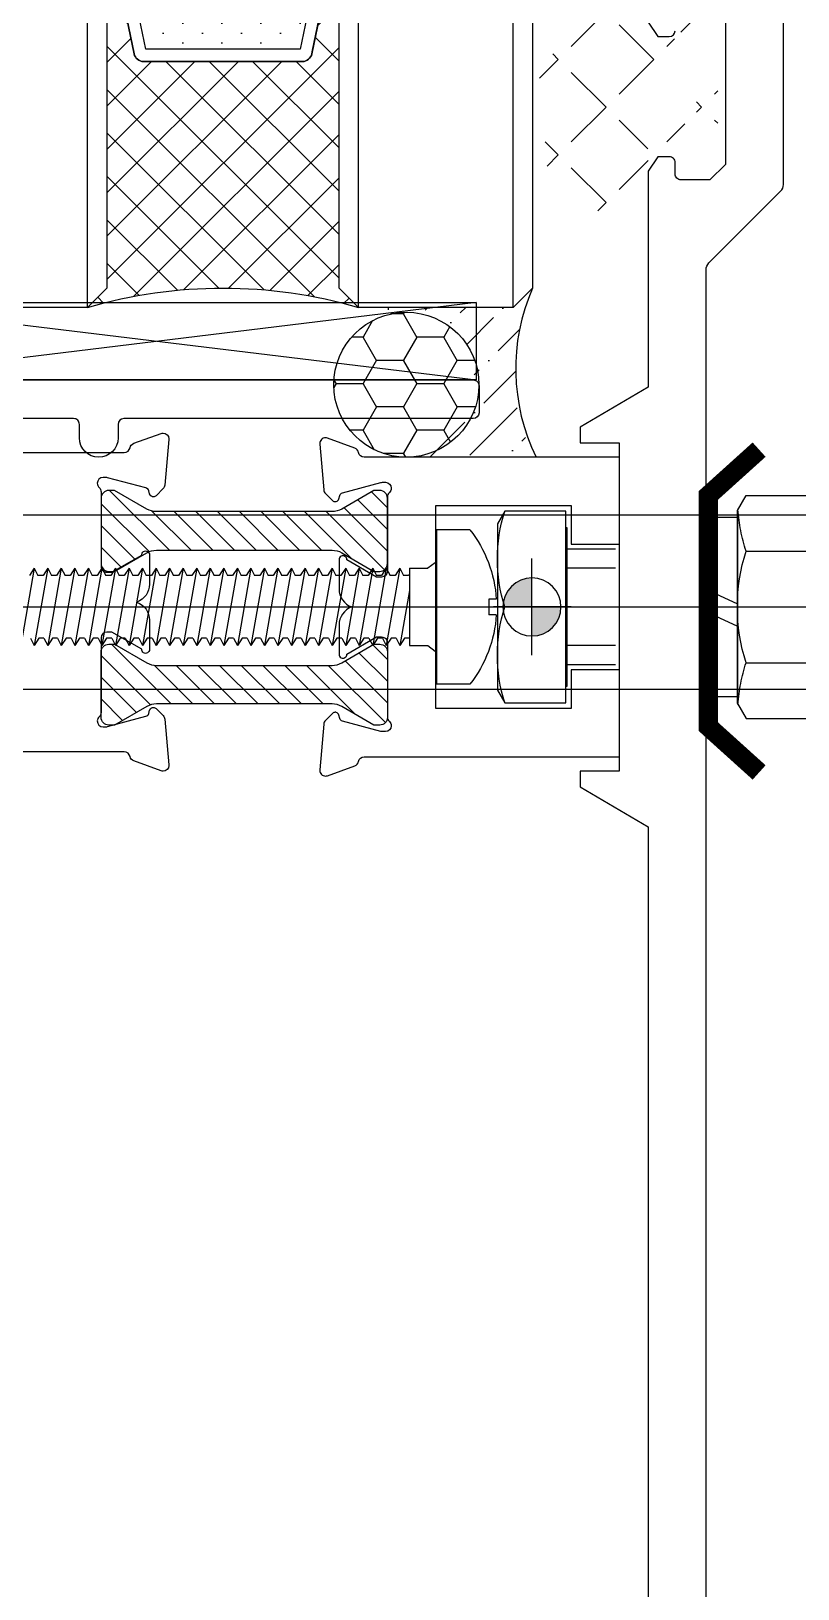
# Model space of a CAD drawing. Extents: x -8792 to 174344, y -43961 to 62816.
# Drawn here: x 95459 to 95498.6, y -10172.6 to -10092 of the extents above; entities that cross this region are included whole.
import ezdxf
from ezdxf.xclip import XClip

# ---------------------------------------------------------------- set-up
doc = ezdxf.new("R2010")
doc.units = 0
doc.header["$LTSCALE"] = 50
doc.header["$XCLIPFRAME"] = 0
for name, pattern in [('DOT2', [0.125, 0, -0.125]), ('HIDDEN', [0.375, 0.25, -0.125]), ('JIS_08_15', [17.25, 15, -0.75, 0.75, -0.75])]:
    doc.linetypes.add(name, pattern=pattern)
for name, color, linetype in [('#分隔线', 1, 'JIS_08_15'), ('#标注', 1, 'Continuous'), ('#玻璃', 130, 'Continuous'), ('#胶', 95, 'Continuous'), ('#配件', 11, 'Continuous'), ('#铝型材', 3, 'Continuous'), ('1', 1, 'Continuous'), ('A-FLOR-OTLN', 4, 'DOT2'), ('FIN', 3, 'Continuous'), ('PJ', 4, 'Continuous'), ('sealant', 133, 'Continuous'), ('TWES', 2, 'Continuous'), ('ZT3_辅材--五金件-------------JD', 13, 'Continuous'), ('吊顶', 7, 'Continuous')]:
    doc.layers.add(name, color=color, linetype=linetype)

# ---------------------------------------------------------------- blocks, each defined once
blk = doc.blocks.new('A$Cbd8d7c8c')
at = {"layer": 'A-FLOR-OTLN', "color": 8}
blk.add_lwpolyline([(-22721.24937731028, -15689.86968211655), (-43719.41647269274, -33393.16188598087, 0.413755730742382), (-43991.60535459826, -36560.98194338084, 0.1896724665796431), (122158.1740942716, -126683.0426204044, 0.414786072981368), (124666.0152100509, -124719.4948140864), (133885.1673546026, -48361.88285301649, 0.379931253570586), (116453.2507597166, -23207.94787260017, 0.2364517045148016)], format="xyb", dxfattribs=at)
at = {"layer": '吊顶', "const_width": 3}
blk.add_lwpolyline([(36525.16269515478, -42886.23891143122, 0.056654023901928), (31389.80361110461, -41079.322920529), (30859.08537955373, -40957.77536884585, -0.1125361045485018), (21289.4537036519, -36343.71662567847, -0.0289167358602449), (3039.011338204145, -19971.01165417739, 0.4135317777718731), (-633.6185435920488, -19953.37917324936), (-31397.94016679469, -50352.84389940772, 0.4147813061863365), (-31416.3285705545, -54033.31448566628, 0.1704916733923174), (123964.2830003048, -129414.7104053417, 0.4125640170375961), (126841.1750901889, -127143.2247624403), (136317.5030562885, -48655.55449670245, 1.269194860891986), (87076.80076918215, -54393.31561949174)], format="xyb", dxfattribs=at)
blk = doc.blocks.new('*U163')
at = {"layer": '#玻璃'}
h = blk.add_hatch(dxfattribs=at)
h.set_pattern_fill('ANSI37', color=95, scale=0.5, style=0)
h.set_pattern_definition([(45, (-4671.386548304992, -3985.966912536584), (-1.122532015133644, 1.122532015133644), []), (135, (-4671.386548304992, -3985.966912536584), (-1.122532015133644, -1.122532015133644), [])])
edge = h.paths.add_edge_path()
edge.add_arc((13.22727271436543, -9.895949277519776), 0.5, 101.66357462732992, 179.9999998552378, ccw=False)
edge.add_line((13.12619035402531, -9.406273510885967), (18.70553571414985, -8.254545292779312))
edge.add_line((18.70553571414985, -8.254545292779312), (20.53618744916821, -8.25454529605895))
edge.add_arc((20.53618744862979, -8.554545296059132), 0.3000000000001819, 50.88235127368972, 89.99999989716918, ccw=False)
edge.add_line((20.72546189517834, -8.321789664797507), (20.93788397916433, -8.000000004092726))
edge.add_line((20.93788397916433, -8.000000004092726), (0.9999999999990905, -8))
edge.add_line((0.9999999999990905, -8), (-4.018966137664393e-08, -6.999999999999545))
edge.add_arc((-23.99999944694537, -14.00000005878201), 24.99999944694457, -16.260204933224998, 16.26020521833499, ccw=False)
edge.add_line((-5.356923793442547e-09, -20.99999999813781), (0.9999999946448952, -19.9999999981369))
edge.add_line((0.9999999946448952, -19.9999999981369), (20.93788400652829, -19.99999999714009))
edge.add_line((20.93788400652829, -19.99999999714009), (20.7254618926745, -19.67821029370816))
edge.add_arc((20.53618744862979, -19.44545466041063), 0.3000000000002819, 270.00000010283077, 309.1176481099815, ccw=False)
edge.add_line((20.53618744916821, -19.74545466041081), (18.70556974772899, -19.74545466369045))
edge.add_line((18.70556974772899, -19.74545466369045), (18.70553571415167, -19.74545466369045))
edge.add_line((18.70553571415167, -19.74545466369045), (13.12619035402531, -18.5937264455838))
edge.add_arc((13.22727271436543, -18.10405067894999), 0.5000000000003374, 180.0000001447621, 258.3364253726701, ccw=False)
edge.add_line((12.72727271436543, -18.10405068021328), (12.72727271408348, -17.99295434429041))
edge.add_line((12.72727271408348, -17.99295434429041), (12.72727270399719, -13.99999997823488))
edge.add_line((12.72727270399719, -13.99999997823488), (12.72727271436543, -9.895949276256488))
h = blk.add_hatch(dxfattribs=at)
h.set_pattern_fill('DOTS', color=95, scale=0.5, style=0)
h.set_pattern_definition([(180, (460.7240095156649, -235.7473697988071), (-0.5051136364014382, 1.010227272710472), [0, -1.010227272802876])])
edge = h.paths.add_edge_path()
edge.add_line((21.95454118934322, -15.08181764587516), (24.81817623585903, -15.0818176407447))
edge.add_line((24.81817623585903, -15.0818176407447), (24.81817624486666, -18.19999363358465))
edge.add_ellipse((24.18181290120629, -18.1999936347479), major_axis=(0.4499768355802644, 0.4499768355802646), ratio=0.9999999999997978, start_angle=225.0000001047399, end_angle=315.0000001047283, ccw=False)
edge.add_line((24.18181290236953, -18.83635697835007), (23.87994499382421, -18.83635697889076))
edge.add_ellipse((22.08003765250487, -19.47272032573255), major_axis=(1.34993050678172, 1.34993050678172), ratio=0.9999999999997139, start_angle=334.4712207353473, end_angle=475.528779469961)
edge.add_line((20.28013030890543, -18.8363569853409), (18.77053185777186, -18.83635698804574))
edge.add_line((18.77053185777186, -18.83635698804574), (13.36363605772021, -17.72022703671109))
edge.add_line((13.36363605772021, -17.72022703671109), (13.36363603754853, -10.27976589202444))
edge.add_line((13.36363603754853, -10.27976589202444), (18.77053183360022, -9.163635921305286))
edge.add_line((18.77053183360022, -9.163635921305286), (20.28013028473379, -9.163635918600448))
edge.add_ellipse((22.08003762605313, -8.527272571751382), major_axis=(1.349930506783333, 1.349930506783333), ratio=0.9999999999998402, start_angle=154.4712207355561, end_angle=295.5287794697451)
edge.add_line((23.87994496965257, -9.163635912150767), (24.18181287819789, -9.163635911610072))
edge.add_ellipse((24.18181287931475, -9.799999255212242), major_axis=(0.4499768355806285, 0.4499768355806285), ratio=0.999999999998181, start_angle=315.0000001005467, end_angle=405.00000010060995, ccw=False)
edge.add_line((24.81817622297513, -9.799999254094928), (24.81817623335064, -13.68181828476872))
edge.add_line((24.81817623335064, -13.68181828476872), (24.56363089589649, -13.68181828522484))
edge.add_line((24.56363089589649, -13.68181828522484), (24.56363089452771, -12.91818227287422))
edge.add_line((24.56363089452771, -12.91818227287422), (21.95454118546695, -12.91818227754902))
edge.add_ellipse((21.95454118740508, -13.99999996171209), major_axis=(-0.7649606205146102, 0.7649606205146102), ratio=0.9999999999991456, start_angle=-44.99999989737609, end_angle=135.0000001026239)
at = {"layer": '#玻璃', "color": 8, "linetype": 'Continuous'}
for p, q in [((0, -7), (147.2387329820193, -6.999999999999996)), ((-5.355104804039001e-09, -20.99999999813735), (147.2387329766642, -20.99999999813735)), ((-5.355104804039001e-09, -28.99999999813735), (147.2387329766642, -28.99999999813735))]:
    blk.add_line(p, q, dxfattribs=at)
at = {"layer": '#玻璃', "color": 130}
for points in [[(147.2387329820193, -7.999999999999996), (1, -8), (0, -7), (0, 1), (1, 2), (147.2387329820193, 2.000000000000004)], [(147.2387329766642, -29.99999999813735), (0.9999999946448952, -29.99999999813735), (-5.355104804039001e-09, -28.99999999813735), (-5.355104804039001e-09, -20.99999999813735), (0.9999999946448952, -19.99999999813735), (147.2387329766642, -19.99999999813735)]]:
    blk.add_lwpolyline(points, dxfattribs=at)
at = {"layer": '#玻璃', "color": 95, "elevation": 1.58712893258799e-08}
blk.add_lwpolyline([(12.72727271436543, -9.895949276256488, -0.3557714435114023), (13.12619035402531, -9.406273510885967), (18.70553571414985, -8.254545292779312), (20.53618744916821, -8.25454529605895, -0.1723599693246826), (20.72546189517834, -8.321789664797507), (20.93788397916433, -8.000000004092726), (0.9999999999990905, -8), (-4.018966137664393e-08, -6.999999999999545, -0.1428571461293512), (-5.356923793442547e-09, -20.99999999813781), (0.9999999946448952, -19.9999999981369), (20.93788400652829, -19.99999999714009), (20.7254618926745, -19.67821029370816, -0.1723599665555031), (20.53618744916821, -19.74545466041081), (18.70556974772899, -19.74545466369045), (18.70553571415167, -19.74545466369045), (13.12619035402531, -18.5937264455838, -0.3557714435114023), (12.72727271436543, -18.10405068021328), (12.72727271408348, -17.99295434429041), (12.72727270399719, -13.99999997823488)], format="xyb", close=True, dxfattribs=at)
blk.add_lwpolyline([(18.70553571415076, -8.254545292779312), (13.12619035402531, -9.406273510885967, 0.3557714435114023), (12.72727271436543, -9.895949276256488), (12.72727270399719, -13.99999997823488), (12.72727271408348, -17.99295434429041), (12.72727271436543, -18.10405068021328, 0.3557714435114023), (13.12619035402531, -18.5937264455838), (13.23498444909728, -18.6161844977687), (13.2349858400712, -18.61617775943978), (18.70556974772899, -19.74545466369045)], format="xyb", dxfattribs=at)
blk.add_lwpolyline([(18.77053185776731, -19.10909131986409), (13.36363605779479, -17.99296136854582), (13.36363604770759, -13.99999997662735), (13.36363605779479, -10.00703858792394), (18.77053185776367, -8.890908636606127)], dxfattribs=at)
blk = doc.blocks.new('uytuyuio')
at = {"layer": '#胶'}
h = blk.add_hatch(dxfattribs=at)
h.set_pattern_fill('ANGLE', color=256, angle=45, style=0)
h.set_pattern_definition([(45, (-2121.019546968979, 5845.162095085805), (-2.469570433294017, 2.469570433294018), [2.54, -0.9525]), (135, (-2121.019546968979, 5845.162095085805), (-2.469570433294018, -2.469570433294017), [2.54, -0.9525])])
edge = h.paths.add_edge_path(flags=16)
edge.add_arc((1.005231395218289, 1.67132052249508), 0.5448115530050609, 274.7132801814607, 360.7394922199077)
edge.add_line((1.549997571593849, 1.678351977927377), (1.549995668319752, 3.328351980162552))
edge.add_arc((1.049995668319752, 3.328351323842071), 0.5000000000013402, 360.0000752069112, 450.0000752071196)
edge.add_line((1.049995012028376, 3.828351323842071), (-1.050004987977445, 3.82834869864746))
edge.add_arc((-1.050004331686068, 3.32834869864746), 0.5000000000013402, 450.0000752064942, 540.0000752064942)
edge.add_line((-1.550004331686068, 3.328348042326979), (-1.550002428411972, 1.678348040091805))
edge.add_arc((-1.005236233555479, 1.671318014792632), 0.5448115530039891, 539.2606581931879, 625.2868702314868)
edge.add_line((-1.050001706491457, 1.128348696394823), (1.049998293543467, 1.128351321618538))
edge = h.paths.add_edge_path()
edge.add_arc((6.317552187858382, 8.72833488410106), 0.2999999999884887, 204.8823532824118, 206.9077908726818)
edge.add_line((6.050031387596391, 8.592568093561567), (6.050031387596391, 3.928380783618195))
edge.add_arc((5.750031387608033, 3.928380783618195), 0.2999999999997495, 269.9994982245549, 360, ccw=False)
edge.add_line((5.750028760317946, 3.628380783629837), (3.432839649554808, 3.628399325156352))
edge.add_arc((3.432839649554808, 3.828399325167993), 0.1999999999996153, 224.999999999263, 270, ccw=False)
edge.add_line((3.291418293316383, 3.686977968929568), (3.208575580792967, 3.769820681394776))
edge.add_arc((3.067154224554542, 3.628399325156352), 0.2000000000076954, 405.0000000007369, 450)
edge.add_line((3.067154224554542, 3.828399325167993), (3.049996937101241, 3.828399325167993))
edge.add_arc((3.049996937072137, 3.628399325127248), 0.2000000000334694, 449.9999999874935, 539.999999989578)
edge.add_line((2.849996937031392, 3.628399325156352), (2.850002494029468, 2.778346334467642))
edge.add_line((2.850002494029468, 2.778346334467642), (2.850002494029468, 1.928346335946117))
edge.add_line((2.850002494029468, 1.928346335946117), (3.500002495449735, 1.92834578131442))
edge.add_arc((3.500002124841558, 1.528345781291137), 0.3999999999992249, 314.99992487388107, 449.9999469122046, ccw=False)
edge.add_line((3.782844466448296, 1.245502697973279), (2.939340404875111, 0.4676863715867512))
edge.add_arc((1.878681625908939, 1.528347935847705), 1.499999999767824, 269.9999247712026, 314.9999247712977, ccw=False)
edge.add_line((1.878679656394524, 0.02834793608053587), (2.91038304567337e-11, 0.02835000827326439))
edge.add_line((2.91038304567337e-11, 0.02835000827326439), (-1.878679656336317, 0.02834793608053587))
edge.add_arc((-1.878681625850732, 1.528347935847705), 1.49999999977093, 225.0000752288006, 270.0000752287974, ccw=False)
edge.add_line((-2.939340404816903, 0.467686371615855), (-3.782844399363967, 1.245502695383038))
edge.add_arc((-3.500002057728125, 1.528345778729999), 0.39999999999979, 90.00005308779538, 225.0000751261189, ccw=False)
edge.add_line((-3.500002428365406, 1.928345778724179), (-2.85000249397126, 1.928346335946117))
edge.add_line((-2.85000249397126, 1.928346335946117), (-2.850003609695705, 2.778346334467642))
edge.add_line((-2.850003609695705, 2.778346334467642), (-2.850003062951146, 3.628399325156352))
edge.add_arc((-3.05000306290458, 3.628399325185455), 0.1999999999752617, 359.9999999937468, 449.9999999937468)
edge.add_line((-3.05000306290458, 3.828399325167993), (-3.067160350474296, 3.828399325167993))
edge.add_arc((-3.067160350474296, 3.628399325156352), 0.199999999996761, 450.0000000020844, 495.0000000014739)
edge.add_line((-3.208581706712721, 3.769820681394776), (-3.291424419236137, 3.686977968929568))
edge.add_arc((-3.432845775474561, 3.828399325167993), 0.1999999999995401, 269.99999999999994, 315.0000000007369, ccw=False)
edge.add_line((-3.432845775474561, 3.628399325156352), (-8.149959507893072, 3.62826223790762))
edge.add_arc((-8.149968612386147, 3.928262237750459), 0.2999999999996826, 180, 270.00173883565117, ccw=False)
edge.add_line((-8.449968612403609, 3.928262237750459), (-8.449968612374505, 7.258611749624833))
edge.add_arc((-9.535923494579038, 7.226378845341969), 1.08643313935021, 361.700132618603, 388.9233488232763)
edge.add_arc((-11.6178013200697, 4.060534868593095), 4.777389377376019, 410.5931296773397, 438.173827339976)
edge.add_arc((-10.54241886656382, 9.185201007552678), 0.4588979613910568, 84.30500447004817, 257.8877962850104, ccw=False)
edge.add_arc((-11.05780328216497, 1.295442013855791), 8.36521919488413, 419.78713667038414, 446.15519875721856, ccw=False)
edge.add_arc((-6.628334831242682, 8.728334883984644), 0.2999999999754839, 222.8409310111404, 335.1176467089464)
edge.add_line((-6.356182737043127, 8.602107954997336), (-5.824997703603003, 9.454536981094861))
edge.add_arc((-5.552845609403448, 9.328310052165762), 0.2999999999438862, 384.8823532809231, 515.1176467190769, ccw=False)
edge.add_line((-5.280693515203893, 9.454536981094861), (-4.74283874075627, 8.602107955055544))
edge.add_arc((-4.470686646498507, 8.728334884013748), 0.2999999999968678, 204.8823532812424, 335.1176467181728)
edge.add_line((-4.198534552269848, 8.602107955055544), (-3.667349518946139, 9.454536981094861))
edge.add_arc((-3.39519742471748, 9.328310052136658), 0.3000000000021242, 384.8823532824574, 515.1176467193422, ccw=False)
edge.add_line((-3.123045330459718, 9.454536981094861), (-2.58519055598299, 8.602107955055544))
edge.add_arc((-2.313038461754331, 8.728334884013748), 0.2999999999959748, 204.8823532818271, 336.9005326339295)
edge.add_line((-2.037090918369358, 8.610636314318981), (-1.513497827982064, 9.47444073855877))
edge.add_arc((-1.237550284626195, 9.356742168834899), 0.2999999999992777, 383.0994673679878, 516.9005326326512, ccw=False)
edge.add_line((-0.9616027412703261, 9.47444073855877), (-0.4313399097009096, 8.610636314318981))
edge.add_arc((-0.1553923663741443, 8.728334884013748), 0.2999999999959749, 203.0994673660705, 335.1176467181728)
edge.add_line((0.1167597278836183, 8.602107955055544), (0.6479447611782234, 9.454536981094861))
edge.add_arc((0.9200968554359861, 9.328310052136658), 0.3000000000014948, 384.88235328124244, 515.1176467181272, ccw=False)
edge.add_line((1.192248949693749, 9.454536981094861), (1.730103724141372, 8.602107955055544))
edge.add_arc((2.002255818399135, 8.728334884013748), 0.2999999999968678, 204.8823532818271, 335.1176467187575)
edge.add_line((2.274407912656898, 8.602107955055544), (2.805592945922399, 9.454536981094861))
edge.add_arc((3.077745040151058, 9.328310052107554), 0.2999999999867349, 384.882353290469, 515.1176467125914, ccw=False)
edge.add_line((3.349897134379717, 9.454536981094861), (3.887751908885548, 8.602107955084648))
edge.add_arc((4.159904003114207, 8.728334884071955), 0.2999999999968678, 204.8823532830877, 335.1176467200182)
edge.add_line((4.432056097371969, 8.602107955113752), (4.963241130608367, 9.454536981153069))
edge.add_arc((5.235393224895233, 9.328310052194865), 0.3000000000019962, 384.88235328371803, 515.1176467206028, ccw=False)
edge.add_line((5.507545319123892, 9.454536981153069), (6.045400093629723, 8.602107955142856))
blk = doc.blocks.new('DDGF')
at = {"layer": '#铝型材'}
blk.add_lwpolyline([(-63.84320869192015, -4.499834860413102), (-4, -4.499924916046439), (-4, -26.29999999993015), (2, -26.29999999993015), (2, 26.29999999993015), (-3.999999999970896, 26.29999999993015), (-4, 4.500219188194023), (-63.84320869192015, 4.499978599284077, 0.9999999999999999)], format="xyb", dxfattribs=at)
blk = doc.blocks.new('DSFF')
at = {"layer": 'FIN', "ltscale": 10}
blk.add_lwpolyline([(-1.455191522836685e-11, 72.8750000000291), (-19.11996963311685, 72.87499999906868), (-21.91996963316342, 72.87499999906868), (-22.91996963316342, 72.87499999906868, -0.3595082375306073), (-23.21455300526577, 73.11824934376637, 0.2637246696226301), (-23.40653033438139, 73.34340647468343), (-24.81736359017668, 73.85690778531716, 0.0874886635184382), (-24.91996963316342, 73.87499999906868, 0.414213562373095), (-25.21996963315178, 73.57499999908032, 0.02182007762175691), (-25.21882804259076, 73.54885327623924), (-25.01187043768005, 71.1833170275786, 0.1763269807040197), (-24.92514406261034, 70.99733171603293), (-24.56139098940184, 70.63357864285354, 0.1989123673741196), (-24.41996963316342, 70.57499999908032, 0.06554346281684374), (-24.3682058241393, 70.58181483382941, 0.2679491924250387), (-24.22678446790087, 70.72323619006784), (-24.18148500629468, 70.89229608236928, -0.2679491924250387), (-24.04006365005625, 71.03371743860771), (-22.05811959740822, 71.56477774697123, -0.06554346281619604), (-21.98047388388659, 71.57499999908032), (-21.8199696331576, 71.57499999908032, -0.414213562373095), (-21.51996963316924, 71.27499999909196, -0.2134217652843557), (-21.61996963314596, 71.05139320134185, 0.2134217652918105), (-21.71996963315178, 70.82778640356264), (-21.71996963315178, 66.9749999990745, -0.4142135623873021), (-22.01996963316924, 66.67499999908614), (-22.27996963314945, 66.67499999908614), (-23.8202568544948, 67.564285240951, 1.027165363711036), (-24.21996963315178, 67.57499999908032), (-24.21996963315178, 66.06300871373969, 0.3139551185539069), (-23.566581294348, 65.12499999505235, 0.3139551163478022), (-24.21996963315178, 64.18699128439766), (-24.21996963315178, 62.67499999905704, 1.027165363711036), (-23.8202568544948, 62.68571475718636), (-22.27996963314945, 63.57499999908032), (-22.01996963316924, 63.57499999908032, -0.414213562373095), (-21.71996963315178, 63.27499999906286), (-21.71996963315178, 59.42221359457471, 0.2134217652853533), (-21.61996963314596, 59.19860679682461, -0.2134217652843557), (-21.51996963316924, 58.9749999990745, -0.4142135623588879), (-21.8199696331576, 58.67499999905704), (-21.98047388388659, 58.67499999905704, -0.06554346281619593), (-22.05811959740822, 58.68522225116612), (-24.04006365005625, 59.21628255952965, -0.2679491924250388), (-24.18148500629468, 59.35770391576807), (-24.22678446790087, 59.52676380809862, 0.2679491924250387), (-24.3682058241393, 59.66818516433705, 0.06554346282182341), (-24.41996963316342, 59.67499999905704, 0.198912367390735), (-24.56139098940184, 59.61642135531292), (-24.92514406261034, 59.25266828210442, 0.1763269807040198), (-25.01187043768005, 59.06668297055876), (-25.21882804259076, 56.70114672189811, 0.02182007762175691), (-25.21996963315178, 56.67499999905704, 0.414213562373095), (-24.91996963316342, 56.37499999906868, 0.08748866351843809), (-24.81736359017668, 56.39309221282019), (-23.40653033438139, 56.90659352345392, 0.2637246696226303), (-23.21455300526577, 57.13175065437099, -0.3595082375306073), (-22.91996963316342, 57.37499999906868), (-21.91996963316342, 57.37499999906868), (-19.11996963316051, 57.37499999906868), (-1.455191522836685e-11, 57.37500000005821)], format="xyb", dxfattribs=at)
blk = doc.blocks.new('ertrteyrtuty')
at = {"layer": '#胶'}
h = blk.add_hatch(dxfattribs=at)
h.set_pattern_fill('ANSI36', color=256, scale=0.875, style=0)
h.set_pattern_definition([(45, (12934.78407003066, -7990.727673825668), (0.7366616349314545, 2.701092661415331), [3.472656250000001, -0.69453125, 0, -0.69453125])])
edge = h.paths.add_edge_path()
edge.add_line((5146.075429830234, -1039.697711092678), (5139.555613222867, -1039.697711091635))
edge.add_arc((5129.062989016864, -1044.072750549196), 11.36820711384803, 337.3656537826458, 382.6343462138716, ccw=False)
edge.add_line((5139.55561322259, -1048.447790007394), (5140.555613222328, -1047.447790007657))
edge.add_line((5140.555613222328, -1047.44779000766), (5143.930613222779, -1047.447790007661))
edge.add_line((5143.930613222779, -1047.44779000766), (5146.075429829507, -1047.447790007661))
edge.add_arc((5146.075429829536, -1043.947790007256), 3.500000000403816, 179.9999999999171, 269.9999999995002, ccw=False)
edge.add_arc((5147.746304035914, -1044.639888764628), 5.216985791849917, 108.679603844078, 172.37652056383, ccw=False)
at = {"layer": '#配件'}
h = blk.add_hatch(dxfattribs=at)
h.set_pattern_fill('HONEY', color=256, scale=0.875, style=0)
h.set_pattern_definition([(0, (12935.28407003066, -7990.727673825668), (2.08359375, 1.202963125), [1.3890625, -2.778125]), (120, (12935.28407003066, -7990.727673825668), (-2.083593501065915, 1.202963556166484), [1.389062499999999, -2.778124999999998]), (59.99999999999999, (12935.28407003066, -7990.727673825668), (2.489340851785649e-07, 2.405926681166483), [-2.778125, 1.3890625])])
edge = h.paths.add_edge_path()
edge.add_arc((5146.075429829536, -1043.447790007252), 3.750078914570622, 89.99999999997658, 449.9999999999766, ccw=False)
at = {"layer": '#胶'}
for points in [[(5139.555613222648, -1039.69771109163), (5146.07542982942, -1039.697711092682)], [(5139.555613222619, -1048.447790007336), (5140.555613222357, -1047.447790007602), (5143.930613222808, -1047.447790007602), (5143.930613222808, -1047.447790007602), (5147.010613222825, -1047.447790007602), (5147.010613222825, -1047.447790007602), (5147.010613222825, -1047.320538444881)]]:
    blk.add_lwpolyline(points, dxfattribs=at)
blk.add_arc((5130.00753249001, -1044.278045871117), 10.418858470966, 336.408616017603, 26.07961500403952, dxfattribs=at)
at = {"layer": '#配件'}
blk.add_circle((5146.075429829536, -1043.447790007252), 3.750078914570622, dxfattribs=at)
blk = doc.blocks.new('ZT_盘头自攻_ST4.8x38')
at = {"layer": '#分隔线', "ltscale": 0.6}
blk.add_line((35.5, 7.275957614183426e-12), (-6.600000000005821, 7.275957614183426e-12), dxfattribs=at)
at = {"layer": '#配件', "linetype": 'ByBlock'}
for p, q in [((-1.723475382983452, 4.000000000007276), (0, 4.000000000007276)), ((0, 4.000000000007276), (0, -3.999999999992724)), ((0.07643568961066194, 2.289943386735104), (0.4454545454500476, 2.000000000007276)), ((1.399999999994179, 2.000000000007276), (0.4454545454500476, 2.000000000007276)), ((1.399999999994179, 2.000000000007276), (1.399999999994179, -1.999999999992724)), ((1.399999999994179, 1.690340333312633), (1.444784865932888, 1.621000000006461)), ((1.444784865932888, 1.621000000006461), (1.70569867255108, 1.621000000006461)), ((1.899999999994179, 2.000000000007276), (1.70569867255108, 1.621000000006461)), ((1.899999999994179, 2.000000000007276), (2.599999999991269, -2)), ((1.899999999994179, 2.000000000007276), (2.144784865929978, 1.620999999999185)), ((2.144784865929978, 1.620999999999185), (2.405698672548169, 1.621000000006461)), ((2.599999999991269, 2), (2.405698672548169, 1.621000000006461)), ((2.599999999991269, 2), (3.299999999988358, -1.999999999992724)), ((2.599999999991269, 2), (2.84478486594162, 1.620999999999185)), ((2.84478486594162, 1.620999999999185), (3.105698672545259, 1.620999999999185)), ((3.299999999988358, 2.000000000007276), (3.105698672545259, 1.620999999999185)), ((3.299999999988358, 2.000000000007276), (4, -1.999999999992724)), ((3.299999999988358, 2.000000000007276), (3.544784865938709, 1.620999999999185)), ((3.544784865938709, 1.620999999999185), (3.805698672542349, 1.621000000006461)), ((4, 2.000000000007276), (3.805698672542349, 1.621000000006461)), ((4, 2.000000000007276), (4.69999999999709, -2)), ((4, 2.000000000007276), (4.244784865935799, 1.621000000006461)), ((4.244784865935799, 1.621000000006461), (4.50569867255399, 1.621000000006461)), ((4.69999999999709, 2.000000000007276), (4.50569867255399, 1.621000000006461)), ((4.69999999999709, 2.000000000007276), (5.399999999994179, -2)), ((4.69999999999709, 2.000000000007276), (4.944784865932888, 1.621000000006461)), ((4.944784865932888, 1.621000000006461), (5.20569867255108, 1.620999999999185)), ((5.399999999994179, 2.000000000007276), (5.20569867255108, 1.620999999999185)), ((5.399999999994179, 2.000000000007276), (6.099999999991269, -1.999999999992724)), ((5.399999999994179, 2.000000000007276), (5.644784865929978, 1.620999999999185)), ((5.644784865929978, 1.620999999999185), (5.905698672548169, 1.620999999999185)), ((6.099999999991269, 2), (5.905698672548169, 1.620999999999185)), ((6.099999999991269, 2), (6.799999999988358, -1.999999999992724)), ((6.099999999991269, 2), (6.34478486594162, 1.620999999999185)), ((6.34478486594162, 1.620999999999185), (6.605698672545259, 1.620999999999185)), ((6.799999999988358, 2.000000000007276), (6.605698672545259, 1.620999999999185)), ((6.799999999988358, 2.000000000007276), (7.5, -1.999999999992724)), ((6.799999999988358, 2.000000000007276), (7.044784865938709, 1.621000000006461)), ((7.044784865938709, 1.621000000006461), (7.305698672542349, 1.621000000006461)), ((7.5, 2.000000000007276), (7.305698672542349, 1.621000000006461)), ((7.5, 2.000000000007276), (8.19999999999709, -2)), ((7.5, 2.000000000007276), (7.744784865935799, 1.621000000006461)), ((7.744784865935799, 1.621000000006461), (8.00569867255399, 1.621000000006461)), ((8.199999999982538, 2.000000000007276), (8.00569867255399, 1.621000000006461)), ((8.199999999982538, 2.000000000007276), (8.89999999999418, -2)), ((8.199999999982538, 2.000000000007276), (8.444784865932888, 1.621000000006461)), ((8.444784865932888, 1.621000000006461), (8.70569867255108, 1.620999999999185)), ((8.89999999999418, 2.000000000007276), (8.70569867255108, 1.620999999999185)), ((8.89999999999418, 2.000000000007276), (9.599999999991269, -1.999999999992724)), ((8.89999999999418, 2.000000000007276), (9.144784865929978, 1.621000000006461)), ((9.144784865929978, 1.621000000006461), (9.40569867254817, 1.620999999999185)), ((9.599999999991269, 2), (9.40569867254817, 1.620999999999185)), ((9.599999999991269, 2), (10.29999999998836, -1.999999999992724)), ((9.599999999991269, 2), (9.84478486594162, 1.620999999999185)), ((9.84478486594162, 1.620999999999185), (10.10569867254526, 1.620999999999185)), ((10.29999999998836, 2.000000000007276), (10.10569867254526, 1.620999999999185)), ((10.29999999998836, 2.000000000007276), (11, -1.999999999992724)), ((10.29999999998836, 2.000000000007276), (10.54478486593871, 1.621000000006461)), ((10.54478486593871, 1.621000000006461), (10.80569867254235, 1.621000000006461)), ((11, 2.000000000007276), (10.80569867254235, 1.621000000006461)), ((11, 2.000000000007276), (11.69999999998254, -2)), ((11, 2.000000000007276), (11.2447848659358, 1.620999999999185)), ((11.2447848659358, 1.620999999999185), (11.50569867255399, 1.621000000006461)), ((11.69999999999709, 2), (11.50569867255399, 1.621000000006461)), ((11.69999999999709, 2), (12.39999999999418, -2)), ((11.69999999999709, 2), (11.94478486594744, 1.620999999999185)), ((11.94478486594744, 1.620999999999185), (12.20569867255108, 1.620999999999185)), ((12.39999999999418, 2), (12.20569867255108, 1.620999999999185)), ((12.39999999999418, 2), (13.10000000000582, -1.999999999992724)), ((12.39999999999418, 2), (12.64478486592998, 1.621000000006461)), ((12.64478486592998, 1.621000000006461), (12.90569867254817, 1.620999999999185)), ((13.09999999999127, 2.000000000007276), (12.90569867254817, 1.620999999999185)), ((13.09999999999127, 2.000000000007276), (13.79999999998836, -2)), ((13.09999999999127, 2.000000000007276), (13.34478486594162, 1.620999999999185)), ((13.34478486594162, 1.620999999999185), (13.60569867254526, 1.620999999999185)), ((13.79999999998836, 2.000000000007276), (13.60569867254526, 1.621000000006461)), ((13.79999999998836, 2.000000000007276), (14.5, -2)), ((13.79999999998836, 2.000000000007276), (14.04478486593871, 1.621000000006461)), ((14.04478486593871, 1.621000000006461), (14.30569867254235, 1.620999999999185)), ((14.5, 2.000000000007276), (14.30569867254235, 1.620999999999185)), ((14.5, 2.000000000007276), (15.19999999999709, -1.999999999992724)), ((14.5, 2.000000000007276), (14.7447848659358, 1.621000000006461)), ((14.7447848659358, 1.621000000006461), (15.00569867255399, 1.620999999999185)), ((15.19999999999709, 2.000000000007276), (15.00569867255399, 1.620999999999185)), ((15.19999999999709, 2.000000000007276), (15.89999999999418, -2)), ((15.19999999999709, 2.000000000007276), (15.44478486593289, 1.620999999999185)), ((15.44478486593289, 1.620999999999185), (15.70569867255108, 1.620999999999185)), ((15.89999999999418, 2), (15.70569867255108, 1.620999999999185)), ((15.89999999999418, 2), (16.59999999999127, -1.999999999992724)), ((15.89999999999418, 2), (16.14478486592998, 1.621000000006461)), ((16.14478486592998, 1.621000000006461), (16.40569867254817, 1.620999999999185)), ((16.59999999999127, 2.000000000007276), (16.40569867254817, 1.620999999999185)), ((16.59999999999127, 2.000000000007276), (17.29999999998836, -2)), ((16.59999999999127, 2.000000000007276), (16.84478486594162, 1.620999999999185)), ((16.84478486594162, 1.620999999999185), (17.10569867254526, 1.621000000006461)), ((17.29999999998836, 2.000000000007276), (17.10569867254526, 1.621000000006461)), ((17.29999999998836, 2.000000000007276), (18, -2)), ((17.29999999998836, 2.000000000007276), (17.54478486593871, 1.621000000006461)), ((17.54478486593871, 1.621000000006461), (17.80569867254235, 1.620999999999185)), ((18, 2.000000000007276), (17.80569867254235, 1.620999999999185)), ((18, 2.000000000007276), (18.69999999999709, -2)), ((18, 2.000000000007276), (18.2447848659358, 1.621000000006461)), ((18.2447848659358, 1.621000000006461), (18.50569867255399, 1.620999999999185)), ((18.69999999999709, 2), (18.50569867255399, 1.620999999999185)), ((18.69999999999709, 2), (19.39999999999418, -2)), ((18.69999999999709, 2), (18.94478486593289, 1.620999999999185)), ((18.94478486593289, 1.620999999999185), (19.20569867255108, 1.621000000006461)), ((19.39999999999418, 2), (19.20569867255108, 1.621000000006461)), ((19.39999999999418, 2), (20.09999999999127, -1.999999999992724)), ((19.39999999999418, 2), (19.64478486592998, 1.621000000006461)), ((19.64478486592998, 1.621000000006461), (19.90569867254817, 1.620999999999185)), ((20.09999999999127, 2.000000000007276), (19.90569867254817, 1.620999999999185)), ((20.09999999999127, 2.000000000007276), (20.79999999998836, -1.999999999992724)), ((20.09999999999127, 2.000000000007276), (20.34478486594162, 1.620999999999185)), ((20.34478486594162, 1.620999999999185), (20.60569867255981, 1.621000000006461)), ((20.79999999998836, 2.000000000007276), (20.60569867255981, 1.621000000006461)), ((20.79999999998836, 2.000000000007276), (21.5, -2)), ((20.79999999998836, 2.000000000007276), (21.04478486593871, 1.620999999999185)), ((1.399999999994179, 0.857142857144936), (1.899999999994179, -2)), ((-3.087680633325363, 0.4000000000014552), (-2.700000000011642, 0.4000000000087311)), ((-2.700000000011642, 0.4000000000087311), (-2.700000000011642, -0.3999999999869033)), ((-3.087680633325363, -0.3999999999941792), (-2.700000000011642, -0.3999999999869033)), ((0.4454545454500476, -1.999999999992724), (0.07643568961066194, -2.289943386727828)), ((1.399999999994179, -1.999999999992724), (0.4454545454500476, -1.999999999992724)), ((1.399999999994179, -1.620999999991909), (1.655215134043829, -1.620999999991909)), ((1.655215134043829, -1.620999999991909), (1.899999999994179, -2)), ((2.094301327437279, -1.620999999991909), (1.899999999994179, -2)), ((2.094301327437279, -1.620999999991909), (2.355215134040918, -1.620999999991909)), ((2.35521513405547, -1.620999999991909), (2.599999999991269, -2)), ((2.794301327434368, -1.620999999999185), (2.599999999991269, -2)), ((2.794301327434368, -1.620999999999185), (3.05521513405256, -1.620999999999185)), ((3.05521513405256, -1.620999999999185), (3.299999999988358, -1.999999999992724)), ((3.49430132744601, -1.620999999991909), (3.299999999988358, -1.999999999992724)), ((3.49430132744601, -1.620999999991909), (3.755215134049649, -1.620999999999185)), ((3.755215134049649, -1.620999999999185), (4, -1.999999999992724)), ((4.194301327428548, -1.620999999999185), (4, -1.999999999992724)), ((4.194301327428548, -1.620999999999185), (4.455215134046739, -1.620999999991909)), ((4.455215134046739, -1.620999999991909), (4.69999999999709, -2)), ((4.894301327440189, -1.620999999991909), (4.69999999999709, -2)), ((4.894301327440189, -1.620999999991909), (5.155215134043829, -1.620999999999185)), ((5.155215134043829, -1.620999999999185), (5.399999999994179, -2)), ((5.594301327437279, -1.620999999991909), (5.399999999994179, -2)), ((5.594301327437279, -1.620999999991909), (5.85521513405547, -1.620999999991909)), ((5.85521513405547, -1.620999999999185), (6.099999999991269, -1.999999999992724)), ((6.294301327434368, -1.620999999999185), (6.099999999991269, -1.999999999992724)), ((6.294301327434368, -1.620999999999185), (6.55521513405256, -1.620999999991909)), ((6.55521513405256, -1.620999999991909), (6.799999999988358, -1.999999999992724)), ((6.99430132744601, -1.620999999991909), (6.799999999988358, -1.999999999992724)), ((6.99430132744601, -1.620999999991909), (7.255215134049649, -1.620999999999185)), ((7.255215134049649, -1.620999999999185), (7.5, -1.999999999992724)), ((7.6943013274431, -1.620999999991909), (7.5, -1.999999999992724)), ((7.6943013274431, -1.620999999991909), (7.955215134046739, -1.620999999991909)), ((7.955215134046739, -1.620999999991909), (8.19999999999709, -2)), ((8.39430132744019, -1.620999999999185), (8.19999999999709, -2)), ((8.39430132744019, -1.620999999999185), (8.655215134043829, -1.620999999999185)), ((8.655215134043829, -1.620999999999185), (8.89999999999418, -2)), ((9.094301327437279, -1.620999999991909), (8.89999999999418, -2)), ((9.094301327437279, -1.620999999991909), (9.355215134040918, -1.620999999991909)), ((9.35521513405547, -1.620999999999185), (9.599999999991269, -1.999999999992724)), ((9.794301327434368, -1.620999999999185), (9.599999999991269, -1.999999999992724)), ((9.794301327434368, -1.620999999999185), (10.05521513405256, -1.620999999991909)), ((10.05521513405256, -1.620999999991909), (10.29999999998836, -1.999999999992724)), ((10.49430132743146, -1.620999999991909), (10.29999999998836, -1.999999999992724)), ((10.49430132743146, -1.620999999991909), (10.75521513404965, -1.620999999999185)), ((10.75521513404965, -1.620999999999185), (11, -1.999999999992724)), ((11.1943013274431, -1.620999999991909), (11, -1.999999999992724)), ((11.1943013274431, -1.620999999991909), (11.45521513404674, -1.620999999991909)), ((11.45521513404674, -1.620999999991909), (11.69999999998254, -2)), ((11.89430132744019, -1.620999999999185), (11.69999999999709, -2)), ((11.89430132744019, -1.620999999999185), (12.15521513405838, -1.620999999991909)), ((12.15521513405838, -1.620999999991909), (12.39999999999418, -2)), ((12.59430132743728, -1.620999999991909), (12.39999999999418, -2)), ((12.59430132743728, -1.620999999991909), (12.85521513404092, -1.620999999991909)), ((12.85521513405547, -1.620999999999185), (13.10000000000582, -1.999999999992724)), ((13.29430132743437, -1.620999999999185), (13.10000000000582, -1.999999999992724)), ((13.29430132743437, -1.620999999991909), (13.55521513405256, -1.620999999991909)), ((13.55521513405256, -1.620999999991909), (13.79999999998836, -2)), ((13.99430132743146, -1.620999999991909), (13.79999999998836, -2)), ((13.99430132743146, -1.620999999991909), (14.25521513404965, -1.620999999999185)), ((14.25521513404965, -1.620999999999185), (14.5, -2)), ((14.6943013274431, -1.620999999991909), (14.5, -2)), ((14.6943013274431, -1.620999999991909), (14.95521513404674, -1.620999999999185)), ((14.95521513404674, -1.620999999999185), (15.19999999999709, -1.999999999992724)), ((15.39430132744019, -1.620999999999185), (15.19999999999709, -2)), ((15.39430132744019, -1.620999999991909), (15.65521513405838, -1.620999999991909)), ((15.65521513405838, -1.620999999991909), (15.89999999999418, -2)), ((16.09430132743728, -1.620999999991909), (15.89999999999418, -2)), ((16.09430132743728, -1.620999999991909), (16.35521513404092, -1.620999999991909)), ((16.35521513405547, -1.620999999999185), (16.59999999999127, -1.999999999992724)), ((16.79430132743437, -1.620999999991909), (16.59999999999127, -1.999999999992724)), ((16.79430132743437, -1.620999999991909), (17.05521513405256, -1.620999999991909)), ((17.05521513405256, -1.620999999991909), (17.29999999998836, -2)), ((17.49430132743146, -1.620999999991909), (17.29999999998836, -2)), ((17.49430132743146, -1.620999999991909), (17.75521513404965, -1.620999999991909)), ((17.75521513404965, -1.620999999991909), (18, -2)), ((18.1943013274431, -1.620999999999185), (18, -2)), ((18.1943013274431, -1.620999999999185), (18.45521513404674, -1.620999999999185)), ((18.45521513404674, -1.620999999999185), (18.69999999999709, -2)), ((18.89430132744019, -1.620999999999185), (18.69999999999709, -2)), ((18.89430132744019, -1.620999999991909), (19.15521513405838, -1.620999999991909)), ((19.15521513405838, -1.620999999991909), (19.39999999999418, -2)), ((19.59430132743728, -1.620999999991909), (19.39999999999418, -2)), ((19.59430132743728, -1.620999999991909), (19.85521513404092, -1.620999999991909)), ((19.85521513404092, -1.620999999999185), (20.09999999999127, -1.999999999992724)), ((20.29430132743437, -1.620999999991909), (20.09999999999127, -1.999999999992724)), ((20.29430132743437, -1.620999999991909), (20.55521513405256, -1.620999999991909)), ((20.55521513405256, -1.620999999991909), (20.79999999998836, -1.999999999992724)), ((20.99430132743146, -1.620999999999185), (20.79999999998836, -1.999999999992724)), ((-1.723475382983452, -3.999999999992724), (0, -3.999999999992724))]:
    blk.add_line(p, q, dxfattribs=at)
at = {"layer": '#配件', "color": 1, "linetype": 'ByBlock', "extrusion": (0, 0, -1)}
blk.add_line((-6.95840992371086, -6.548361852765083e-11), (-2.95840992371086, -6.548361852765083e-11), dxfattribs=at)
at = {"layer": '#配件', "color": 1, "linetype": 'ByBlock'}
blk.add_line((-3.537230267669656, -6.548361852765083e-11), (-6.683379556823638, -5.820766091346741e-11), dxfattribs=at)
at = {"layer": '#配件', "linetype": 'ByBlock'}
for centre, radius, start, end in [((3.399999999994179, 7.275957614183426e-12), 6.5, 142.0201275552121, 176.4718766587809), ((0.1999999999970896, 2.447207054508908), 0.2, 180, 231.8427734126602), ((3.399999999994179, 7.275957614183426e-12), 6.5, 183.5281233412191, 217.9798724447879), ((0.1999999999825377, -2.447207054494356), 0.2, 128.1572265873398, 180)]:
    blk.add_arc(centre, radius, start, end, dxfattribs=at)
blk = doc.blocks.new('SF')
at = {"layer": 'ZT3_辅材--五金件-------------JD', "xscale": -1, "rotation": 270}
blk.add_blockref('ZT_盘头自攻_ST4.8x38', (-20206.4921984633, -10009.32035422448), dxfattribs=at)
blk = doc.blocks.new('center')
at = {"layer": 'TWES'}
h = blk.add_hatch(color=7, dxfattribs=at)
h.paths.add_polyline_path([(0, 1.5, 0.4142135623731483), (-1.5, 0), (0, 0)])
h.paths.add_polyline_path([(1.5, 0), (0, 0), (0, -1.5, 0.4142135623730951)])
at = {"layer": '1', "ltscale": 0.1}
for p, q in [((0, 2.5), (0, -2.5)), ((2.5, 0), (-2.5, 0))]:
    blk.add_line(p, q, dxfattribs=at)
blk.add_circle((0, 0), 1.5, dxfattribs=at)
blk = doc.blocks.new('truytiuuyiyuo')
at = {"layer": '#配件', "linetype": 'HIDDEN', "ltscale": 5}
for p, q in [((-5740.624802994629, -6737.965118898021), (-5740.624802994629, -6761.592414459956)), ((-5740.624802994542, -6739.405509250224), (-5740.624802994542, -6742.551658539363)), ((-5743.624802994556, -6745.126632812535), (-5743.624802994556, -6742.626632812535)), ((-5742.624802994556, -6745.126632812535), (-5742.624802994556, -6742.626632812535)), ((-5738.624802994556, -6745.126632812535), (-5738.624802994556, -6742.626632812535)), ((-5737.624802994556, -6745.126632812535), (-5737.624802994556, -6742.626632812535)), ((-5741.534872361546, -6749.826658539372), (-5740.784317011596, -6751.426658539378)), ((-5740.38017182317, -6749.826658539372), (-5739.629616473219, -6751.426658539378)), ((-5745.624802994556, -6751.426658539378), (-5746.398305686453, -6751.873240526766)), ((-5735.624802994556, -6751.426658539378), (-5745.624802994556, -6751.426658539378)), ((-5735.624802994556, -6751.426658539378), (-5734.85130030266, -6751.873240526766)), ((-5746.398305686453, -6751.873240526766), (-5746.398305686453, -6756.180076551987)), ((-5743.511554340512, -6751.873240526766), (-5743.511554340512, -6756.180076551987)), ((-5737.738051648601, -6751.873240526766), (-5737.738051648601, -6756.180076551987)), ((-5734.85130030266, -6751.873240526766), (-5734.85130030266, -6756.180076551987)), ((-5745.624802994556, -6756.626658539375), (-5746.398305686453, -6756.180076551987)), ((-5735.624802994556, -6756.626658539375), (-5734.85130030266, -6756.180076551987)), ((-5735.624802994556, -6756.626658539375), (-5745.624802994556, -6756.626658539375)), ((-5743.124802994556, -6760.71329011592), (-5743.124802994556, -6756.626658539375)), ((-5738.124802994556, -6760.71329011592), (-5738.124802994556, -6756.626658539375)), ((-5743.624802994556, -6760.21329011592), (-5737.624802994556, -6760.21329011592))]:
    blk.add_line(p, q, dxfattribs=at)
at = {"layer": '#配件', "linetype": 'HIDDEN', "ltscale": 5, "extrusion": (0, 0, -1)}
blk.add_line((-5740.624802994542, -6742.826688906251), (-5740.624802994542, -6738.826688906251), dxfattribs=at)
at = {"layer": '#配件', "linetype": 'HIDDEN', "ltscale": 5}
for points in [[(-5735.662302994548, -6742.551658539363), (-5745.587302994565, -6742.551658539363), (-5745.587302994565, -6739.405509250224), (-5744.922454060841, -6739.021658539365), (-5736.327151928272, -6739.021658539365), (-5735.662302994548, -6739.405509250224)], [(-5745.274802994565, -6751.426658539378), (-5735.974802994562, -6751.426658539378), (-5735.974802994562, -6749.826658539372), (-5745.274802994565, -6749.826658539372)]]:
    blk.add_lwpolyline(points, close=True, dxfattribs=at)
for points, format in [([(-5735.662302994548, -6739.405509250224, 0.1547005383794456), (-5740.624802994542, -6739.405509250224, 1.166595916620913), (-5740.624802994542, -6739.405509250224, 0.1547005383788273), (-5745.587302994565, -6739.405509250224)], "xyb"), ([(-5748.766293817389, -6752.548504182225, 1, 1, 0), (-5746.398638169907, -6749.926632812741, 1, 1, 0), (-5740.414220582243, -6749.926632812741, 1, 1, 0), (-5734.429802994578, -6749.926632812741, 1, 1, 0), (-5732.062147347096, -6752.548504182225, 0, 0, 0)], "xyseb")]:
    blk.add_lwpolyline(points, format=format, dxfattribs=at)
for points in [[(-5736.524802994565, -6742.551658539363), (-5736.524802994565, -6742.626658539361), (-5744.724802994548, -6742.626658539361), (-5744.724802994548, -6742.551658539363)], [(-5737.624802994556, -6756.626658539375), (-5737.624802994556, -6760.21329011592), (-5738.124802994556, -6760.71329011592), (-5743.124802994556, -6760.71329011592), (-5743.624802994556, -6760.21329011592), (-5743.624802994556, -6756.626658539375)]]:
    blk.add_lwpolyline(points, dxfattribs=at)
for centre, start, end in [((-5746.398305686453, -6760.98007655199), 72.41204622591637, 85.64351788251831), ((-5740.624802994556, -6760.98007655199), 72.41204622591637, 107.5879537740836), ((-5734.85130030266, -6760.98007655199), 94.35648211748169, 107.5879537740836), ((-5746.398305686453, -6747.073240526763), 274.3564821174817, 287.5879537740836), ((-5740.624802994556, -6747.073240526763), 252.4120462259163, 287.5879537740836), ((-5734.85130030266, -6747.073240526763), 252.4120462259163, 265.6435178825183)]:
    blk.add_arc(centre, 9.553418012615037, start, end, dxfattribs=at)
at = {"layer": '#标注'}
blk.add_blockref('center', (-5740.624802994629, -6740.806710769393), dxfattribs=at)
blk = doc.blocks.new('A$C07a9d47b')
at = {"layer": '#配件'}
h = blk.add_hatch(dxfattribs=at)
h.set_pattern_fill('ANSI31', color=256, scale=0.5, style=0)
h.set_pattern_definition([(45, (-129609.9203427628, 169636.9551426096), (-0.561266007566822, 0.5612660075668221), [])])
h.paths.add_polyline_path([(264.6248851790733, -40.01483399412245), (269.436475687864, -40.01483399412245, -0.1316524975856119), (269.934796308662, -40.14835860201856), (271.6023814977962, -41.11113935988396), (271.9013738702779, -41.11113935988396, 0.4142135623717461), (272.3000303669251, -40.71248286322225), (272.3000303669251, -37.3239026418014, 0.4142135623730826), (271.9013738702779, -36.92524614513968), (271.6023814977962, -36.92524614513968), (269.934796308662, -37.88802690300508, -0.1316524975889939), (269.436475687864, -38.02155151090119), (264.6248851790733, -38.02155151090119), (260.3635850459686, -38.02155151090119, -0.1316524975856119), (259.8652644251706, -37.88802690300508), (258.1976792360365, -36.92524614513968), (257.8986868635548, -36.92524614513968, 0.4142135623730826), (257.5000303669076, -37.3239026418014), (257.5000303669076, -40.71248286322225, 0.4142135623730826), (257.8986868635548, -41.11113935988396), (258.1976792360365, -41.11113935988396), (259.8652644251706, -40.14835860201856, -0.1316524975889938), (260.3635850459686, -40.01483399412245)])
h.paths.add_polyline_path([(269.436475687864, -32.06069336959627, -0.1316524975873983), (269.934796308662, -32.19421797752148), (271.6023814977962, -33.15699873535777), (271.9013738702779, -33.15699873535777, 0.4142135623730826), (272.3000303669251, -32.75834223872516), (272.3000303669251, -29.36976201727521, 0.4142135623730826), (271.9013738702779, -28.9711055206426), (271.6023814977962, -28.9711055206426), (269.934796308662, -29.93388627847889, -0.1316524975873983), (269.436475687864, -30.0674108864041), (264.6248851790733, -30.0674108864041), (260.3635850459686, -30.0674108864041, -0.1316524975873982), (259.8652644251706, -29.93388627847889), (258.1976792360365, -28.9711055206426), (257.8986868635548, -28.9711055206426, 0.4142135623730826), (257.5000303669076, -29.36976201727521), (257.5000303669076, -32.75834223872516, 0.4142135623730826), (257.8986868635548, -33.15699873535777), (258.1976792360365, -33.15699873535777), (259.8652644251706, -32.19421797752148, -0.1316524975873983), (260.3635850459686, -32.06069336959627), (264.6248851790733, -32.06069336959627)])
blk.add_lwpolyline([(257.5000303669076, -32.75834223872516), (257.5000303669076, -29.36976201727521, -0.4142135623730825), (257.8986868635548, -28.9711055206426), (258.1976792360365, -28.9711055206426), (259.8652644251706, -29.93388627847889, 0.1316524975873982), (260.3635850459686, -30.0674108864041), (264.6248851790733, -30.0674108864041), (269.436475687864, -30.0674108864041, 0.1316524975873983), (269.934796308662, -29.93388627847889), (271.6023814977962, -28.9711055206426), (271.9013738702779, -28.9711055206426, -0.4142135623730825), (272.3000303669251, -29.36976201727521), (272.3000303669251, -32.75834223872516, -0.4142135623730825), (271.9013738702779, -33.15699873535777), (271.6023814977962, -33.15699873535777), (269.934796308662, -32.19421797752148, 0.1316524975873983), (269.436475687864, -32.06069336959627), (264.6248851790733, -32.06069336959627), (260.3635850459686, -32.06069336959627, 0.1316524975873983), (259.8652644251706, -32.19421797752148), (258.1976792360365, -33.15699873535777), (257.8986868635548, -33.15699873535777, -0.4142135623730825)], format="xyb", close=True, dxfattribs=at)
at = {"layer": '#铝型材'}
for points in [[(241.0285194026364, -182.200592903595), (241.0285194026364, -165.0500016524456), (241.3285194026248, -164.7500016524282), (241.0285194026364, -164.4500016524107), (241.0285194026364, -164.4500016524107), (241.0285194026364, -35.30031731713098), (241.0285194026364, -35.30031731713098), (241.0285194026364, -35.30031731713098), (241.3285194026248, -35.00031731711351), (241.0285194026364, -34.70031731709605), (241.0285194026364, -17.54972606594674, 0.1989123673796322), (240.8820727932325, -17.19617267537978), (237.1749660128262, -13.48906589497346, -0.198912367379658), (237.0285194034223, -13.1355125043774), (237.0285194034223, -4.459584316908149)], [(244.0285194026364, -4.737170523934765), (243.5285194026364, -5.487170523934765), (242.9285194026306, -5.487170523934765, -0.4142135623677674), (242.6285194026132, -5.187170523946406)], [(240.0285194034223, -4.587170523998793), (240.0285194034223, -12.09997859844589), (240.8285194034397, -12.89997859846335), (242.3285194026539, -12.89997859843425, 0.414213562373539), (242.6285194026714, -12.59997859844589), (242.6285194026714, -11.99997859846917, -0.4142135623766469), (242.9285194026597, -11.69997859848081), (243.5285194026364, -11.69997859848081), (244.0285194026364, -12.44997859848081), (244.0285194026364, -23.62015948432963), (244.0285194026364, -23.62015948432963), (247.5285194026364, -25.70015948434593), (247.5285194026364, -26.50015948430519), (245.5285194026364, -26.50015948430519), (245.5285194026364, -35.00015948430519), (245.5285194026364, -43.50015948430519), (247.5285194026364, -43.50015948430519), (247.5285194026364, -44.30015948426444), (244.0285194026364, -46.38015948425164), (244.0285194026364, -153.3701594852901)]]:
    blk.add_lwpolyline(points, format="xyb", dxfattribs=at)
for points in [[(271.4227722777287, -26.25015948677901, 0.9999999999999999), (273.4227722777287, -26.25015948677901), (273.4227722777287, -25.55015948676737, -0.414213562373095), (273.7227722777461, -25.25015948677901), (289.6575801460422, -25.25015948677901, -0.388878731850765), (289.9564385554695, -25.52401276392629), (290.0275933012308, -26.33731522952439, 0.9999999999999999), (292.0199826974131, -26.16300374403363), (291.0733748308849, -16.73699648748152, 0.9407060669056914), (289.676464963326, -16.77357585972641), (289.2750967752072, -22.96400026534684, -0.400759566080175), (288.9754162238678, -23.25015948677901), (253.0650988183334, -23.25015948677901, 0.4142135623730913), (252.7650988183159, -23.55015948676737), (252.7650988183159, -24.95015948679065, 0.4142135623730955), (253.0650988183334, -25.25015948677901), (271.1227722777403, -25.25015948677901, -0.4142135623730954), (271.4227722777287, -25.55015948676737)], [(245.5000303669076, -27.25015948375221), (258.2000303726818, -27.25015948375221), (258.7000303726818, -27.25015948375221, 0.3595082375462859), (258.9946137447841, -27.00691013905453, -0.263724669623161), (259.1865910738998, -26.78175300813746), (260.5974243296805, -26.26825169753283, -0.08748866352529171), (260.7000303726818, -26.25015948375221, -0.4142135623757588), (261.0000303726702, -26.55015948376968, -0.02182007762202893), (260.9988887821091, -26.57630620658165), (260.7919311771839, -28.9418424552714, -0.17632698070884), (260.7052048021142, -29.12782776678796), (260.3414517289202, -29.49158083999646, -0.1989123673812715), (260.2000303726818, -29.55015948376968, -0.06554346282006272), (260.1482665636577, -29.54334464902058, -0.2679491924265107), (260.0068452074192, -29.40192329278216), (259.9615457457985, -29.23286340045161, 0.2679491924263889), (259.8201243895746, -29.09144204421318), (257.8381803369266, -28.56038173587876, 0.06554346281515643), (257.760534623405, -28.55015948376968), (257.600030372676, -28.55015948376968, 0.4142135623695433), (257.3000303726876, -28.85015948375803, 0.213421765284785), (257.4000303726643, -29.07376628150814, -0.2134217652813224), (257.5000303726702, -29.29737307925825), (257.5000303726702, -33.1501594837755, 0.4142135623735391), (257.8000303726876, -33.45015948376385), (258.0600303726678, -33.45015948376385), (259.6003175940132, -32.5608742418699, -1.027165363714156), (260.0000303726702, -32.55015948374057), (260.0000303726702, -34.0621507690812, -0.3139551185509654), (259.3466420338664, -35.00015948776854, -0.3139551163428624), (260.0000303726702, -35.93816819842323), (260.0000303726702, -37.45015948376385, -1.027165363714156), (259.6003175940132, -37.43944472563453), (258.0600303726678, -36.55015948376968), (257.8000303726876, -36.55015948376968, 0.4142135623735391), (257.5000303726702, -36.85015948375803), (257.5000303726702, -40.70294588827528, -0.2134217652813224), (257.4000303726643, -40.92655268602539, 0.213421765284785), (257.3000303726876, -41.1501594837755, 0.4142135623695433), (257.600030372676, -41.45015948376385), (257.760534623405, -41.45015948376385, 0.06554346281515643), (257.8381803369266, -41.43993723165477), (259.8201243895746, -40.90887692329125, 0.2679491924263889), (259.9615457457985, -40.76745556705282), (260.0068452074192, -40.59839567475137, -0.2679491924265107), (260.1482665636577, -40.45697431851295, -0.06554346282006272), (260.2000303726818, -40.45015948376385, -0.1989123673812715), (260.3414517289202, -40.50873812753707), (260.7052048021142, -40.87249120071647, -0.17632698070884), (260.7919311771839, -41.05847651226213), (260.9988887821091, -43.42401276092278, -0.02182007762202893), (261.0000303726702, -43.45015948376385, -0.4142135623757588), (260.7000303726818, -43.75015948375221, -0.08748866352529171), (260.5974243296805, -43.7320672700007), (259.1865910738998, -43.21856595936697, -0.263724669623161), (258.9946137447841, -42.9934088284499, 0.3595082375462859), (258.7000303726818, -42.75015948375221), (258.2000303726818, -42.75015948375221), (245.5000303669076, -42.75015948375221), (245.5000303669076, -38.25015948381042), (248.0000303669076, -38.25015948381042), (248.0000303669367, -40.25015948375221), (255.0000303669076, -40.25015948349028), (255.0000303669076, -35.00015948349028), (255.0000303669076, -29.75015948351938), (248.0000303669367, -29.75015948381042), (248.0000303669076, -31.75015948378132), (245.5000303669076, -31.75015948378132), (245.5000303669076, -27.25015948375221)]]:
    blk.add_lwpolyline(points, format="xyb", close=True, dxfattribs=at)
at = {"layer": 'PJ'}
for p, q in [((285.7668030872301, -19.25015948564396), (252.9162679427536, -23.25015948677901)), ((252.9162679427536, -19.25015948657528), (285.7668030872301, -23.25015948677901))]:
    blk.add_line(p, q, dxfattribs=at)
blk.add_lwpolyline([(285.7668030872301, -19.25015948564396), (252.9162679427536, -19.25015948657528), (252.9162679427536, -23.25015948677901), (285.7668030872301, -23.25015948677901)], close=True, dxfattribs=at)
at = {"layer": 'sealant', "color": 3}
blk.add_lwpolyline([(257.5000303669076, -37.3239026418014), (257.5000303669076, -40.71248286322225, 0.4142135623730825), (257.8986868635548, -41.11113935988396), (258.1976792360365, -41.11113935988396), (259.8652644251706, -40.14835860201856, -0.1316524975873982), (260.3635850459686, -40.01483399412245), (264.6248851790733, -40.01483399412245), (269.436475687864, -40.01483399412245, -0.1316524975873983), (269.934796308662, -40.14835860201856), (271.6023814977962, -41.11113935988396), (271.9013738702779, -41.11113935988396, 0.4142135623730825), (272.3000303669251, -40.71248286322225), (272.3000303669251, -37.3239026418014, 0.4142135623730825), (271.9013738702779, -36.92524614513968), (271.6023814977962, -36.92524614513968), (269.934796308662, -37.88802690300508, -0.1316524975873983), (269.436475687864, -38.02155151090119), (264.6248851790733, -38.02155151090119), (260.3635850459686, -38.02155151090119, -0.1316524975873983), (259.8652644251706, -37.88802690300508), (258.1976792360365, -36.92524614513968), (257.8986868635548, -36.92524614513968, 0.4142135623730825)], format="xyb", close=True, dxfattribs=at)
at = {"xscale": -1, "rotation": 180}
blk.add_blockref('ertrteyrtuty', (-4889.555613222212, -1066.947870576143), dxfattribs=at)
at = {"lineweight": 0, "rotation": 270}
blk.add_blockref('truytiuuyiyuo', (6990.835230172073, -5775.624962478934), dxfattribs=at)
at = {"lineweight": 0, "xscale": -1, "rotation": 270}
blk.add_blockref('SF', (10264.27876414817, 20171.49203897937), dxfattribs=at)
blk = doc.blocks.new('A$C72e0b4f3')
at = {"layer": '#玻璃', "rotation": 90}
blk.add_blockref('*U163', (-1578.133458917902, -1169.499827130989), dxfattribs=at)
at = {"lineweight": 0, "xscale": -1.000000000000002, "rotation": 90}
blk.add_blockref('uytuyuio', (-1538.533586161822, -1158.449716831383), dxfattribs=at)
at = {"color": 6, "xscale": -1}
blk.add_blockref('DSFF', (-1592.153458919842, -1249.874906052661), dxfattribs=at)
at = {"color": 6, "ltscale": 10, "xscale": -1}
blk.add_blockref('A$C07a9d47b', (-1298.133458919765, -1149.999746567861), dxfattribs=at)
at = {"color": 6, "rotation": 180}
blk.add_blockref('DDGF', (-1590.153458919784, -1184.749906053068), dxfattribs=at)

msp = doc.modelspace()

# ---------------------------------------------------------------- block references
at = {"ltscale": 10}
ref = msp.add_blockref('A$Cbd8d7c8c', (-20242.46806117281, 78224.5609662563), dxfattribs=at)
XClip(ref).set_block_clipping_path([(33737.50244534825, -58253.8739175466), (58527.50083062466, -28195.84206926801)])
ref = msp.add_blockref('A$Cbd8d7c8c', (22321.9819401807, 94074.68456757195), dxfattribs=at)
XClip(ref).set_block_clipping_path([(76291.00630252008, -72283.99184971683), (103268.9259821397, -47877.30861059863)])
ref = msp.add_blockref('A$C72e0b4f3', (97033.05386235053, -8936.809896253748), dxfattribs=at)
XClip(ref).set_block_clipping_path([(-2823.8898413130373, -2118.0011099379026), (-254.01482472463977, 1437.8975418743212)])

doc.saveas('drawing.dxf')
